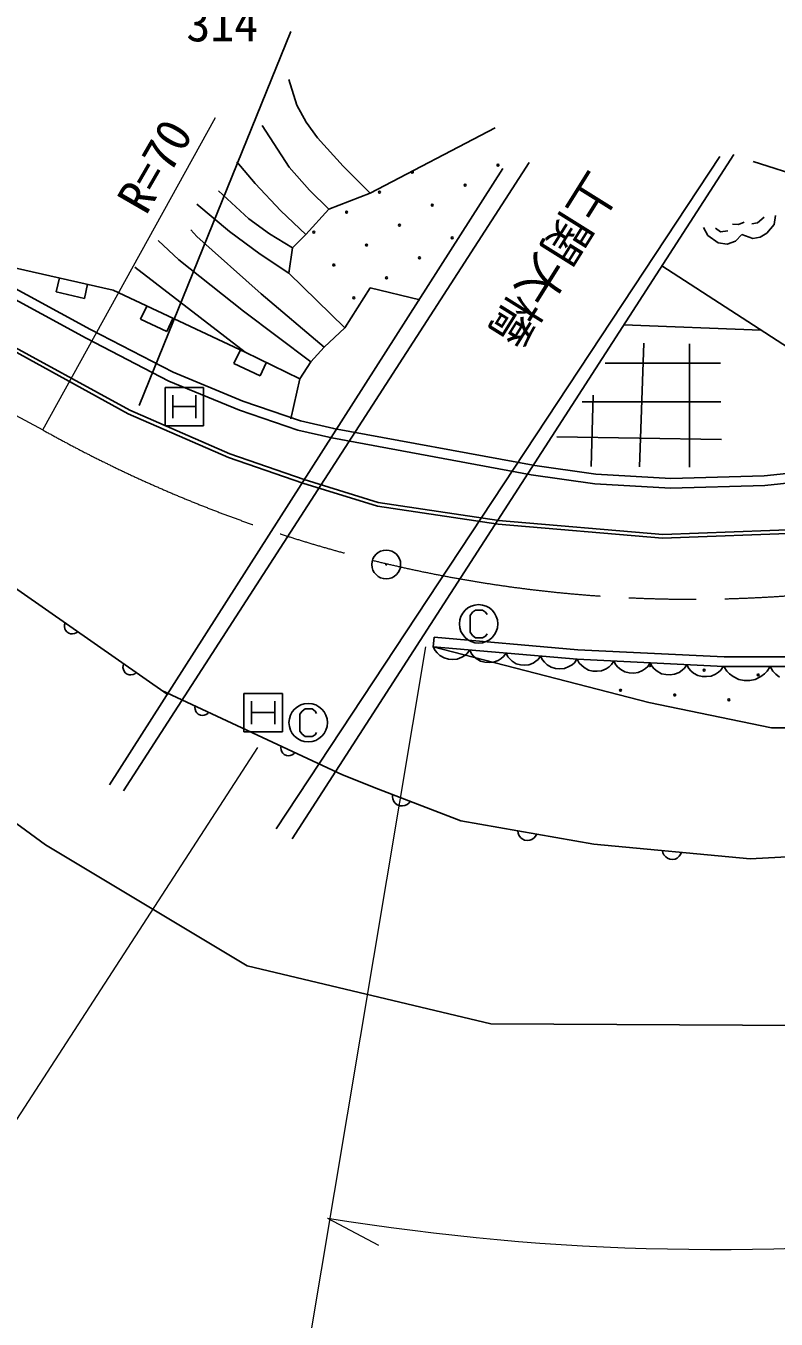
# Model space of a CAD drawing. Units: millimetres, scale not verified. Extents: x 40000 to 680000, y 20000 to 380000.
# Drawn here: x 330518 to 369550, y 232704 to 299994 of the extents above; entities that cross this region are included whole.
import ezdxf
from ezdxf.enums import TextEntityAlignment as Align

# ---------------------------------------------------------------- set-up
doc = ezdxf.new("R2010")
doc.units = ezdxf.units.MM
doc.header["$LTSCALE"] = 1000
doc.linetypes.add('CHAIN', pattern=[18.5, 12, -1.5, 3.5, -1.5])
for name, color, linetype, lineweight in [('M-BGD', 7, 'Continuous', 25), ('M-BGD-EXST', 7, 'Continuous', 25), ('M-BMK', 2, 'CHAIN', 13), ('M-BMK-SRVR', 3, 'Continuous', 25), ('M-STR-HTXT', 7, 'Continuous', 13), ('M-STR-STRC', 7, 'Continuous', 25)]:
    doc.layers.add(name, color=color, linetype=linetype, lineweight=lineweight)
doc.styles.add('ＭＳ ゴシック', font='')
doc.styles.get('ＭＳ ゴシック').set_extended_font_data('MS Gothic')

msp = doc.modelspace()

# ---------------------------------------------------------------- linework, layer by layer
at = {"layer": 'M-BGD'}
for p, q in [((344615, 295860), (344204, 297209)), ((310565, 296291), (333649, 283750)), ((311114, 296561), (333883, 284192)), ((345095, 294985), (344615, 295860)), ((344224, 292642), (342817, 294813)), ((345694, 294170), (345095, 294985)), ((347022, 292692), (345694, 294170)), ((354925, 294687), (348430, 291281)), ((356697, 292886), (335599, 260195)), ((342452, 291791), (341492, 292921)), ((343537, 258211), (366619, 293199)), ((344372, 257689), (367350, 293304)), ((368364, 292930), (373006, 291440)), ((313091, 292310), (335840, 279814)), ((313161, 292443), (335927, 279994)), ((355339, 292572), (334868, 260509)), ((345282, 291447), (344224, 292642)), ((348429, 291281), (347022, 292692)), ((342125, 289952), (340546, 291407)), ((343779, 290375), (342452, 291791)), ((346285, 290462), (345282, 291447)), ((341109, 289300), (339411, 290714)), ((348430, 291281), (346285, 290462)), ((345087, 289137), (343779, 290375)), ((346285, 290462), (345087, 289137)), ((368588, 289747), (368925, 290034)), ((369450, 289659), (369525, 290134)), ((339415, 289040), (339096, 289389)), ((343196, 289175), (342125, 289952)), ((365777, 289509), (366002, 289085)), ((366402, 289460), (366664, 289272)), ((367289, 289684), (367601, 289659)), ((367601, 289659), (367888, 289784)), ((368288, 289697), (368588, 289747)), ((369063, 289210), (369450, 289659)), ((338480, 287825), (337393, 288822)), ((342757, 286047), (339415, 289040)), ((342703, 288114), (341109, 289300)), ((344393, 288443), (343196, 289175)), ((345087, 289137), (344393, 288443)), ((366002, 289085), (366527, 288710)), ((366527, 288710), (367001, 288635)), ((366664, 289272), (367039, 289335)), ((367001, 288635), (367439, 288785)), ((367439, 288785), (367763, 289147)), ((367763, 289147), (368338, 288935)), ((368338, 288935), (368713, 288997)), ((368713, 288997), (369063, 289210)), ((335060, 286236), (326736, 288128)), ((344204, 287119), (342703, 288114)), ((344393, 288443), (344204, 287119)), ((341934, 283020), (336195, 287434)), ((341837, 285158), (338480, 287825)), ((363609, 287505), (371516, 282385)), ((332272, 286888), (332102, 286157)), ((344204, 287119), (347105, 284281)), ((332102, 286157), (333562, 285816)), ((333562, 285816), (333733, 286546)), ((341934, 283020), (335060, 286236)), ((346033, 283272), (342757, 286047)), ((348430, 286362), (347105, 284281)), ((351015, 285732), (348430, 286362)), ((336810, 285407), (336489, 284729)), ((336489, 284729), (337844, 284086)), ((337844, 284086), (338166, 284764)), ((345339, 282515), (341837, 285158)), ((333883, 284192), (338173, 281968)), ((347105, 284281), (346033, 283272)), ((361634, 284445), (368762, 284169)), ((333649, 283750), (337962, 281514)), ((362668, 283479), (362438, 277050)), ((365043, 283447), (365043, 277027)), ((341666, 283105), (341345, 282427)), ((344772, 281633), (341934, 283020)), ((346033, 283272), (345339, 282515)), ((338173, 281968), (341813, 280464)), ((341345, 282427), (342700, 281785)), ((342700, 281785), (343022, 282462)), ((345339, 282515), (344772, 281633)), ((360652, 282450), (366657, 282450)), ((337962, 281514), (341636, 279996)), ((344772, 281633), (344310, 279553)), ((337873, 265215), (315768, 280676)), ((359936, 277071), (360025, 280777)), ((335927, 279994), (341125, 277728)), ((341636, 279996), (344671, 278958)), ((341813, 280464), (344808, 279439)), ((359467, 280428), (366679, 280428)), ((335840, 279814), (341052, 277542)), ((344808, 279439), (346539, 279046)), ((344671, 278958), (346429, 278558)), ((346519, 279050), (356903, 277133)), ((358143, 278616), (366700, 278479)), ((346429, 278558), (356812, 276641)), ((341052, 277542), (344924, 276206)), ((341125, 277728), (344990, 276395)), ((356812, 276641), (360119, 276172)), ((356883, 277136), (360169, 276670)), ((360169, 276670), (364068, 276443)), ((364068, 276443), (368931, 276579)), ((368931, 276579), (373570, 277079)), ((368965, 276080), (373640, 276584)), ((344924, 276206), (348815, 275000)), ((344990, 276395), (348854, 275196)), ((360119, 276172), (364061, 275942)), ((364061, 275942), (368965, 276080)), ((348815, 275000), (355089, 274065)), ((348854, 275196), (355118, 274263)), ((355089, 274065), (363647, 273330)), ((355106, 274265), (363652, 273531)), ((363652, 273531), (374283, 273929)), ((363647, 273330), (374309, 273730)), ((332532, 268834), (332525, 268741)), ((332525, 268741), (332545, 268629)), ((332561, 268931), (332532, 268834)), ((332545, 268629), (332583, 268544)), ((332583, 268544), (332644, 268463)), ((332644, 268463), (332748, 268389)), ((332748, 268389), (332845, 268361)), ((332845, 268361), (332938, 268354)), ((332938, 268354), (333050, 268374)), ((333050, 268374), (333135, 268412)), ((333135, 268412), (333216, 268472)), ((351759, 268185), (351715, 267687)), ((351759, 268185), (359240, 267536)), ((351715, 267687), (351813, 267488)), ((351715, 267687), (359206, 267037)), ((362924, 264788), (351715, 267687)), ((351813, 267488), (351916, 267364)), ((351916, 267364), (352058, 267238)), ((352058, 267238), (352275, 267104)), ((353194, 267139), (353355, 267239)), ((353355, 267239), (353478, 267343)), ((353478, 267343), (353608, 267523)), ((353608, 267523), (353705, 267323)), ((353705, 267323), (353809, 267200)), ((353809, 267200), (353951, 267073)), ((355248, 267075), (355371, 267179)), ((355371, 267179), (355501, 267358)), ((355501, 267358), (355593, 267170)), ((355593, 267170), (355691, 267053)), ((357171, 267033), (357294, 267203)), ((357294, 267203), (357392, 267004)), ((359240, 267536), (366846, 267161)), ((366846, 267161), (371675, 267161)), ((335577, 266704), (335571, 266611)), ((335571, 266611), (335590, 266499)), ((335606, 266801), (335577, 266704)), ((335590, 266499), (335628, 266414)), ((352275, 267104), (352499, 267047)), ((352499, 267047), (352726, 267027)), ((352726, 267027), (352957, 267045)), ((352957, 267045), (353194, 267139)), ((353951, 267073), (354168, 266940)), ((354168, 266940), (354392, 266883)), ((354392, 266883), (354619, 266863)), ((354619, 266863), (354849, 266881)), ((354849, 266881), (355086, 266975)), ((355086, 266975), (355248, 267075)), ((355691, 267053), (355826, 266933)), ((355826, 266933), (356031, 266807)), ((356031, 266807), (356244, 266752)), ((356244, 266752), (356459, 266733)), ((356459, 266733), (356677, 266750)), ((356677, 266750), (356902, 266839)), ((356902, 266839), (357054, 266935)), ((357054, 266935), (357171, 267033)), ((357392, 267004), (357495, 266880)), ((357495, 266880), (357637, 266754)), ((357637, 266754), (357854, 266620)), ((357854, 266620), (358078, 266563)), ((358078, 266563), (358305, 266543)), ((358305, 266543), (358536, 266561)), ((358536, 266561), (358773, 266655)), ((358773, 266655), (358934, 266755)), ((358934, 266755), (359057, 266859)), ((359057, 266859), (359187, 267039)), ((359206, 267037), (359311, 266842)), ((359206, 267037), (366834, 266661)), ((359311, 266842), (359419, 266722)), ((359419, 266722), (359565, 266601)), ((359565, 266601), (359787, 266476)), ((359787, 266476), (360013, 266426)), ((360470, 266442), (360704, 266545)), ((360704, 266545), (360861, 266651)), ((360861, 266651), (360981, 266759)), ((360981, 266759), (361104, 266943)), ((361104, 266943), (361208, 266748)), ((361208, 266748), (361317, 266628)), ((361317, 266628), (361463, 266507)), ((361463, 266507), (361685, 266382)), ((362602, 266451), (362759, 266557)), ((362759, 266557), (362878, 266666)), ((362878, 266666), (363002, 266850)), ((363002, 266850), (363106, 266654)), ((363106, 266654), (363214, 266535)), ((363214, 266535), (363361, 266414)), ((364657, 266464), (364776, 266572)), ((364776, 266572), (364899, 266756)), ((364899, 266756), (365004, 266561)), ((365004, 266561), (365112, 266441)), ((366554, 266370), (366674, 266478)), ((366674, 266478), (366797, 266663)), ((366834, 266661), (366978, 266421)), ((366834, 266661), (371691, 266661)), ((369090, 266421), (369234, 266661)), ((369234, 266661), (369384, 266411)), ((335628, 266414), (335689, 266333)), ((335689, 266333), (335794, 266260)), ((335794, 266260), (335891, 266231)), ((335891, 266231), (335984, 266224)), ((335984, 266224), (336095, 266244)), ((336095, 266244), (336180, 266282)), ((336180, 266282), (336262, 266342)), ((360013, 266426), (360241, 266415)), ((360241, 266415), (360470, 266442)), ((361685, 266382), (361911, 266333)), ((361911, 266333), (362139, 266322)), ((362139, 266322), (362368, 266348)), ((362368, 266348), (362602, 266451)), ((363361, 266414), (363583, 266288)), ((363583, 266288), (363809, 266239)), ((363809, 266239), (364036, 266228)), ((364036, 266228), (364266, 266255)), ((364266, 266255), (364499, 266357)), ((364499, 266357), (364657, 266464)), ((365112, 266441), (365258, 266320)), ((365258, 266320), (365480, 266195)), ((365480, 266195), (365706, 266146)), ((365706, 266146), (365934, 266134)), ((365934, 266134), (366164, 266161)), ((366164, 266161), (366397, 266264)), ((366397, 266264), (366554, 266370)), ((366978, 266421), (367122, 266277)), ((367122, 266277), (367314, 266133)), ((367314, 266133), (367602, 265989)), ((367602, 265989), (367890, 265941)), ((367890, 265941), (368178, 265941)), ((368178, 265941), (368466, 265989)), ((368466, 265989), (368754, 266133)), ((368754, 266133), (368946, 266277)), ((368946, 266277), (369090, 266421)), ((369384, 266411), (369534, 266261)), ((369534, 266261), (369734, 266111)), ((337584, 265418), (346983, 261031)), ((339329, 264626), (339317, 264526)), ((339317, 264526), (339326, 264433)), ((369305, 263469), (362924, 264788)), ((322142, 264238), (331548, 257377)), ((339326, 264433), (339365, 264327)), ((339365, 264327), (339417, 264249)), ((339417, 264249), (339490, 264179)), ((339490, 264179), (339606, 264125)), ((339606, 264125), (339706, 264113)), ((339706, 264113), (339799, 264123)), ((339799, 264123), (339906, 264161)), ((339906, 264161), (339983, 264213)), ((339983, 264213), (340053, 264286)), ((376228, 263469), (369305, 263469)), ((343798, 262526), (343786, 262426)), ((343786, 262426), (343796, 262333)), ((343796, 262333), (343834, 262226)), ((343834, 262226), (343886, 262149)), ((343886, 262149), (343959, 262079)), ((343959, 262079), (344075, 262025)), ((344075, 262025), (344176, 262013)), ((344176, 262013), (344269, 262022)), ((344269, 262022), (344375, 262060)), ((344375, 262060), (344452, 262112)), ((344452, 262112), (344522, 262186)), ((348857, 260283), (346983, 261031)), ((353143, 258634), (348857, 260283)), ((349597, 260014), (349591, 259888)), ((349591, 259888), (349611, 259773)), ((349611, 259773), (349668, 259643)), ((349668, 259643), (349739, 259551)), ((349739, 259551), (349836, 259470)), ((349836, 259470), (349986, 259412)), ((349986, 259412), (350112, 259406)), ((350112, 259406), (350227, 259426)), ((350227, 259426), (350356, 259483)), ((350356, 259483), (350449, 259554)), ((350449, 259554), (350529, 259651)), ((360066, 257425), (353143, 258634)), ((356112, 258116), (356131, 257991)), ((356131, 257991), (356173, 257882)), ((356173, 257882), (356254, 257766)), ((356254, 257766), (356342, 257690)), ((356845, 257663), (356961, 257744)), ((356961, 257744), (357037, 257833)), ((357037, 257833), (357097, 257944)), ((331548, 257377), (342026, 251091)), ((356342, 257690), (356454, 257630)), ((356454, 257630), (356611, 257602)), ((356611, 257602), (356736, 257621)), ((356736, 257621), (356845, 257663)), ((368198, 256656), (360066, 257425)), ((363635, 257088), (363663, 256965)), ((376660, 257096), (368198, 256656)), ((363663, 256965), (363713, 256859)), ((363713, 256859), (363804, 256751)), ((363804, 256751), (363897, 256681)), ((363897, 256681), (364013, 256630)), ((364013, 256630), (364172, 256615)), ((364172, 256615), (364296, 256644)), ((364296, 256644), (364401, 256694)), ((364401, 256694), (364510, 256784)), ((364510, 256784), (364579, 256878)), ((364579, 256878), (364630, 256994)), ((342026, 251091), (354716, 248064)), ((354716, 248064), (374595, 247956))]:
    msp.add_line(p, q, dxfattribs=at)
for centre in [(355081, 292746), (350624, 292378), (348915, 291339), (353372, 291707), (351663, 290669), (347206, 290300), (349954, 289630), (345497, 289261), (352702, 288959), (348245, 288591), (346536, 287552), (350993, 287921), (349284, 286882), (347575, 285843), (362986, 266709), (365804, 266464), (368622, 266220), (361455, 265422), (364273, 265178), (367091, 264933)]:
    msp.add_circle(centre, 50, dxfattribs=at)
at = {"layer": 'M-BGD-EXST'}
for p, q in [((337762, 279186), (337762, 281186)), ((337762, 281186), (339762, 281186)), ((338162, 280786), (338162, 279586)), ((339362, 280786), (339362, 279586)), ((339762, 281186), (339762, 279186)), ((338162, 280186), (339362, 280186)), ((339762, 279186), (337762, 279186)), ((353752, 269480), (353632, 269320)), ((353632, 269320), (353632, 268440)), ((353912, 269600), (353752, 269480)), ((354272, 269600), (353912, 269600)), ((354432, 269480), (354272, 269600)), ((354512, 269360), (354432, 269480)), ((353632, 268440), (353752, 268280)), ((353752, 268280), (353912, 268160)), ((353912, 268160), (354272, 268160)), ((354272, 268160), (354432, 268240)), ((354432, 268240), (354512, 268360)), ((341863, 263259), (341863, 265259)), ((341863, 265259), (343863, 265259)), ((343863, 265259), (343863, 263259)), ((342263, 264859), (342263, 263659)), ((343463, 264859), (343463, 263659)), ((345046, 264459), (344886, 264339)), ((345406, 264459), (345046, 264459)), ((345566, 264339), (345406, 264459)), ((342263, 264259), (343463, 264259)), ((344886, 264339), (344766, 264179)), ((344766, 264179), (344766, 263299)), ((345646, 264219), (345566, 264339)), ((343863, 263259), (341863, 263259)), ((344766, 263299), (344886, 263139)), ((344886, 263139), (345046, 263019)), ((345566, 263099), (345646, 263219)), ((345046, 263019), (345406, 263019)), ((345406, 263019), (345566, 263099))]:
    msp.add_line(p, q, dxfattribs=at)
for centre in [(354072, 268880), (345206, 263739)]:
    msp.add_circle(centre, 1000, dxfattribs=at)
at = {"layer": 'M-BMK'}
msp.add_line((260471, 317343), (331397, 278971), dxfattribs=at)
msp.add_arc((365153, 339253), 69090, 240.75244, 284.86916, dxfattribs=at)
at = {"layer": 'M-BMK-SRVR'}
for radius in [750, 30]:
    msp.add_circle((349267, 271970), radius, dxfattribs=at)
at = {"layer": 'M-STR-HTXT'}
for p, q in [((331397, 278971), (340390, 295230)), ((351311, 267689), (345143, 230886)), ((342573, 262446), (326639, 237876)), ((346217, 237960), (348864, 236547))]:
    msp.add_line(p, q, dxfattribs=at)
msp.add_arc((366452, 362772), 126442, 260.79115, 292.91751, dxfattribs=at)
at = {"layer": 'M-STR-STRC'}
msp.add_line((336413, 280233), (344295, 299705), dxfattribs=at)

# ---------------------------------------------------------------- texts
at = {"layer": 'M-BGD', "style": 'ＭＳ ゴシック'}
msp.add_text('上関大橋', height=1833, rotation=238, dxfattribs=at).set_placement((359418, 292854), align=Align.BOTTOM_LEFT)
at = {"layer": 'M-STR-HTXT', "style": 'ＭＳ ゴシック'}
msp.add_text('R=70', height=1833, rotation=60, dxfattribs=at).set_placement((337246, 289811), align=Align.BOTTOM_LEFT)
at = {"layer": 'M-STR-STRC', "style": 'ＭＳ ゴシック'}
msp.add_text('314', height=1833, dxfattribs=at).set_placement((338868, 298634), align=Align.BOTTOM_LEFT)

doc.saveas('drawing.dxf')
